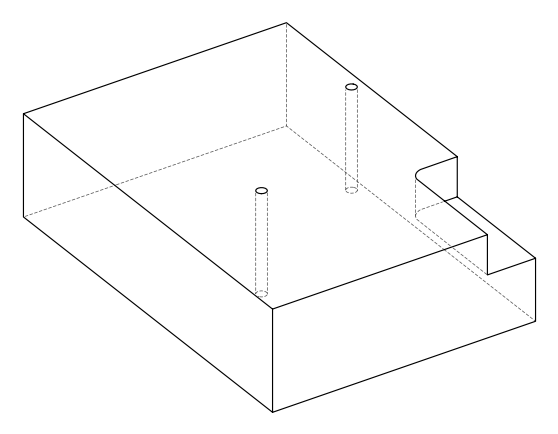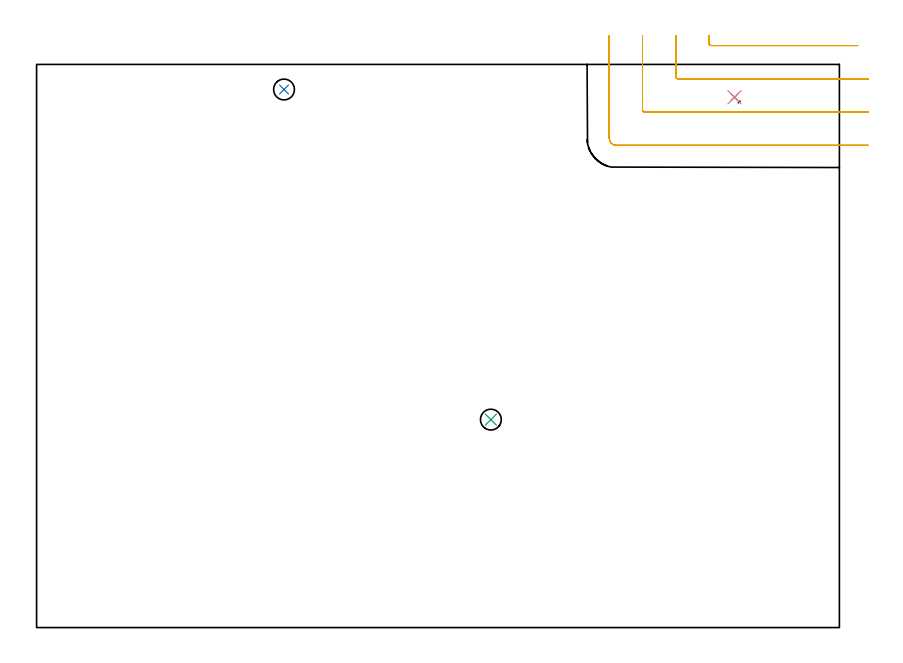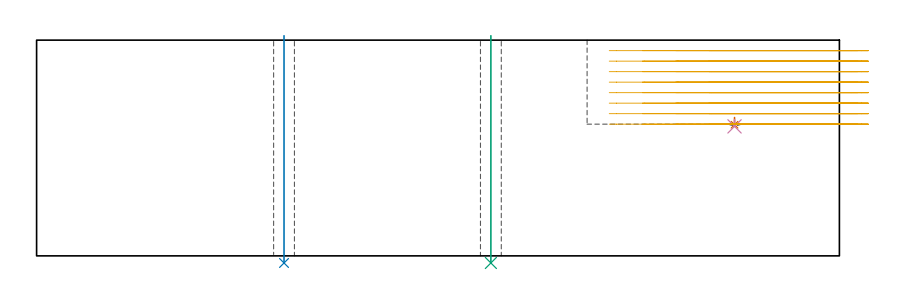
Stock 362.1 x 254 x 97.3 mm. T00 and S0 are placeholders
(PLAN: 5 operations, 3 tool changes, 9.4 min)
(1 SPOT_DRILL | STEP1POCKET | NXT0321_9005460120000 | 0.04 min | 4149 mm3)
(2 DRILL_THROUGH_HOLE_FROM_SOLID_MATERIAL | STEP1HOLE | NXT0301_065 | 0.41 min | 6723 mm3)
(3 DRILL_THROUGH_HOLE_FROM_SOLID_MATERIAL_1 | STEP1HOLE_1 | NXT0301_065 | 0.41 min | 6725 mm3)
(4 DRILL_BLIND_HOLE_INTO_CENTER | STEP1POCKET | NXT0301_125 | 0.02 min | 24 mm3)
(5 MILL_CORNER_NOTCH_RECTANGULAR | CORNER_NOTCH_RECTANGULAR | UGT0201_094 | Follow Part, ap 5, ae 75% | 8.54 min | 194968 mm3)
(TOOL NXT0321_9005460120000 | NC Spot Drill, 142deg, 12mm, Carbide, Uncoated | D12 PA142 FL30 Z2)
(TOOL NXT0301_065 | Carbide Drill 9.4mm [860.1-0940-075A1-MM 2214] | D9.4 PA140 FL98 Z2)
(TOOL NXT0301_125 | Carbide Drill 6mm [861.1-0600-018A1-GP GC34] | D6 PA150 FL18.7 Z2)
(TOOL UGT0201_094 | End mill 20 mm | D20 FL38 Z4)
(OP 1 SPOT_DRILL)
G17 G21 G94 G90
T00 M6
G54
G17 G0 G90 X314.8 Y239.2 S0 M3
G43 Z107.3 H0
G94 G81 G98 Z59.142 F250. R62.4
G80
M5
M2
(OP 2 DRILL_THROUGH_HOLE_FROM_SOLID_MATERIAL)
G17 G21 G94 G90
T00 M6
G54
G17 G0 G90 X111.6 Y242.7 S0 M3
G43 Z107.3 H1
G94 G81 G98 Z-3.211 F250. R99.3
G80
M5
M2
(OP 3 DRILL_THROUGH_HOLE_FROM_SOLID_MATERIAL_1)
G17 G21 G94 G90
T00 M6
G54
G17 G0 G90 X204.9 Y93.8 S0 M3
G43 Z107.3 H1
G94 G81 G98 Z-3.211 F250. R99.3
G80
M5
M2
(OP 4 DRILL_BLIND_HOLE_INTO_CENTER)
G17 G21 G94 G90
T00 M6
G54
G17 G0 G90 X314.8 Y239.2 S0 M3
G43 Z107.3 H1
G94 G81 G98 Z58.4 F250. R61.4
G80
M5
M2
(OP 5 MILL_CORNER_NOTCH_RECTANGULAR)
G17 G21 G94 G90
T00 M6
G54
G17 G0 G90 X303.3 Y267. S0 M3
G43 Z107.3 H0
Z92.562
G94 G1 Y264. F250.
Y263.495 F500.
G3 X304.295 Y262.5 R1.
G1 X367.368
X370.368 F250.
G0 Z107.3
X288.3 Y267.
Z92.562
G1 Y264.
Y248.495 F500.
G3 X289.295 Y247.5 R1.
G1 X372.1
X375.1 F250.
G0 Z107.3
X273.3 Y267.
Z92.562
G1 Y264.
Y233.495 F500.
G3 X274.295 Y232.5 R1.
G1 X372.1
X375.1 F250.
G0 Z107.3
X258.3 Y267.
Z92.562
G1 Y264.
Y220.8 F500.
G3 X261.6 Y217.5 R3.3
G1 X372.1
X375.1 F250.
G0 Z107.3
X303.3 Y267.
Z87.825
G1 Y264.
Y263.495 F500.
G3 X304.295 Y262.5 R1.
G1 X367.368
X370.368 F250.
G0 Z107.3
X288.3 Y267.
Z87.825
G1 Y264.
Y248.495 F500.
G3 X289.295 Y247.5 R1.
G1 X372.1
X375.1 F250.
G0 Z107.3
X273.3 Y267.
Z87.825
G1 Y264.
Y233.495 F500.
G3 X274.295 Y232.5 R1.
G1 X372.1
X375.1 F250.
G0 Z107.3
X258.3 Y267.
Z87.825
G1 Y264.
Y220.8 F500.
G3 X261.6 Y217.5 R3.3
G1 X372.1
X375.1 F250.
G0 Z107.3
X303.3 Y267.
Z83.087
G1 Y264.
Y263.495 F500.
G3 X304.295 Y262.5 R1.
G1 X367.368
X370.368 F250.
G0 Z107.3
X288.3 Y267.
Z83.087
G1 Y264.
Y248.495 F500.
G3 X289.295 Y247.5 R1.
G1 X372.1
X375.1 F250.
G0 Z107.3
X273.3 Y267.
Z83.087
G1 Y264.
Y233.495 F500.
G3 X274.295 Y232.5 R1.
G1 X372.1
X375.1 F250.
G0 Z107.3
X258.3 Y267.
Z83.087
G1 Y264.
Y220.8 F500.
G3 X261.6 Y217.5 R3.3
G1 X372.1
X375.1 F250.
G0 Z107.3
X303.3 Y267.
Z78.35
G1 Y264.
Y263.495 F500.
G3 X304.295 Y262.5 R1.
G1 X367.368
X370.368 F250.
G0 Z107.3
X288.3 Y267.
Z78.35
G1 Y264.
Y248.495 F500.
G3 X289.295 Y247.5 R1.
G1 X372.1
X375.1 F250.
G0 Z107.3
X273.3 Y267.
Z78.35
G1 Y264.
Y233.495 F500.
G3 X274.295 Y232.5 R1.
G1 X372.1
X375.1 F250.
G0 Z107.3
X258.3 Y267.
Z78.35
G1 Y264.
Y220.8 F500.
G3 X261.6 Y217.5 R3.3
G1 X372.1
X375.1 F250.
G0 Z107.3
X303.3 Y267.
Z73.612
G1 Y264.
Y263.495 F500.
G3 X304.295 Y262.5 R1.
G1 X367.368
X370.368 F250.
G0 Z107.3
X288.3 Y267.
Z73.612
G1 Y264.
Y248.495 F500.
G3 X289.295 Y247.5 R1.
G1 X372.1
X375.1 F250.
G0 Z107.3
X273.3 Y267.
Z73.612
G1 Y264.
Y233.495 F500.
G3 X274.295 Y232.5 R1.
G1 X372.1
X375.1 F250.
G0 Z107.3
X258.3 Y267.
Z73.612
G1 Y264.
Y220.8 F500.
G3 X261.6 Y217.5 R3.3
G1 X372.1
X375.1 F250.
G0 Z107.3
X303.3 Y267.
Z68.875
G1 Y264.
Y263.495 F500.
G3 X304.295 Y262.5 R1.
G1 X367.368
X370.368 F250.
G0 Z107.3
X288.3 Y267.
Z68.875
G1 Y264.
Y248.495 F500.
G3 X289.295 Y247.5 R1.
G1 X372.1
X375.1 F250.
G0 Z107.3
X273.3 Y267.
Z68.875
G1 Y264.
Y233.495 F500.
G3 X274.295 Y232.5 R1.
G1 X372.1
X375.1 F250.
G0 Z107.3
X258.3 Y267.
Z68.875
G1 Y264.
Y220.8 F500.
G3 X261.6 Y217.5 R3.3
G1 X372.1
X375.1 F250.
G0 Z107.3
X303.3 Y267.
Z64.137
G1 Y264.
Y263.495 F500.
G3 X304.295 Y262.5 R1.
G1 X367.368
X370.368 F250.
G0 Z107.3
X288.3 Y267.
Z64.137
G1 Y264.
Y248.495 F500.
G3 X289.295 Y247.5 R1.
G1 X372.1
X375.1 F250.
G0 Z107.3
X273.3 Y267.
Z64.137
G1 Y264.
Y233.495 F500.
G3 X274.295 Y232.5 R1.
G1 X372.1
X375.1 F250.
G0 Z107.3
X258.3 Y267.
Z64.137
G1 Y264.
Y220.8 F500.
G3 X261.6 Y217.5 R3.3
G1 X372.1
X375.1 F250.
G0 Z107.3
X303.3 Y267.
Z59.4
G1 Y264.
Y263.495 F500.
G3 X304.295 Y262.5 R1.
G1 X367.368
X370.368 F250.
G0 Z107.3
X288.3 Y267.
Z59.4
G1 Y264.
Y248.495 F500.
G3 X289.295 Y247.5 R1.
G1 X372.1
X375.1 F250.
G0 Z107.3
X273.3 Y267.
Z59.4
G1 Y264.
Y233.495 F500.
G3 X274.295 Y232.5 R1.
G1 X372.1
X375.1 F250.
G0 Z107.3
X258.3 Y267.
Z59.4
G1 Y264.
Y220.8 F500.
G3 X261.6 Y217.5 R3.3
G1 X372.1
X375.1 F250.
G0 Z107.3
M5
M2
